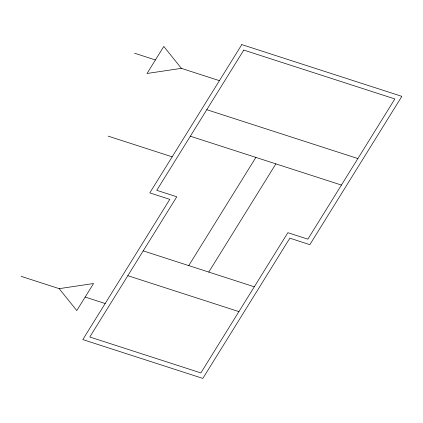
<?xml version="1.0" encoding="UTF-8"?>
<svg xmlns="http://www.w3.org/2000/svg" width="423" height="423" viewBox="0 0 423 423"><rect width="100%" height="100%" fill="white"/><g stroke="black" fill="none" stroke-linecap="round" stroke-linejoin="round"><path stroke-width="0.63" d="M188.758 265.596L255.883 157.404M208.761 272.068L275.891 163.87M181.393 68.362L147.014 73.48L163.791 46.435L181.393 68.362L219.421 80.661M59.183 288.65L93.562 283.526L76.78 310.577L59.183 288.65L21.15 276.351M134.62 53.235L155.405 59.955M206.789 109.7L357.874 158.556M190.339 136.206L341.43 185.068M108.145 136.127L172.166 156.833M143.223 250.876L254.297 286.794M127.825 275.685L238.905 311.608M85.171 297.052L105.179 303.524M241.797 44.595L149.79 192.899L169.797 199.365L82.802 339.59L202.839 378.405L289.834 238.181L309.842 244.653L401.85 96.349L241.797 44.595M243.775 50.083L156.78 190.308L176.782 196.774L89.787 336.999L200.867 372.917L287.862 232.692L307.865 239.164L394.86 98.94L243.775 50.083"/></g></svg>
